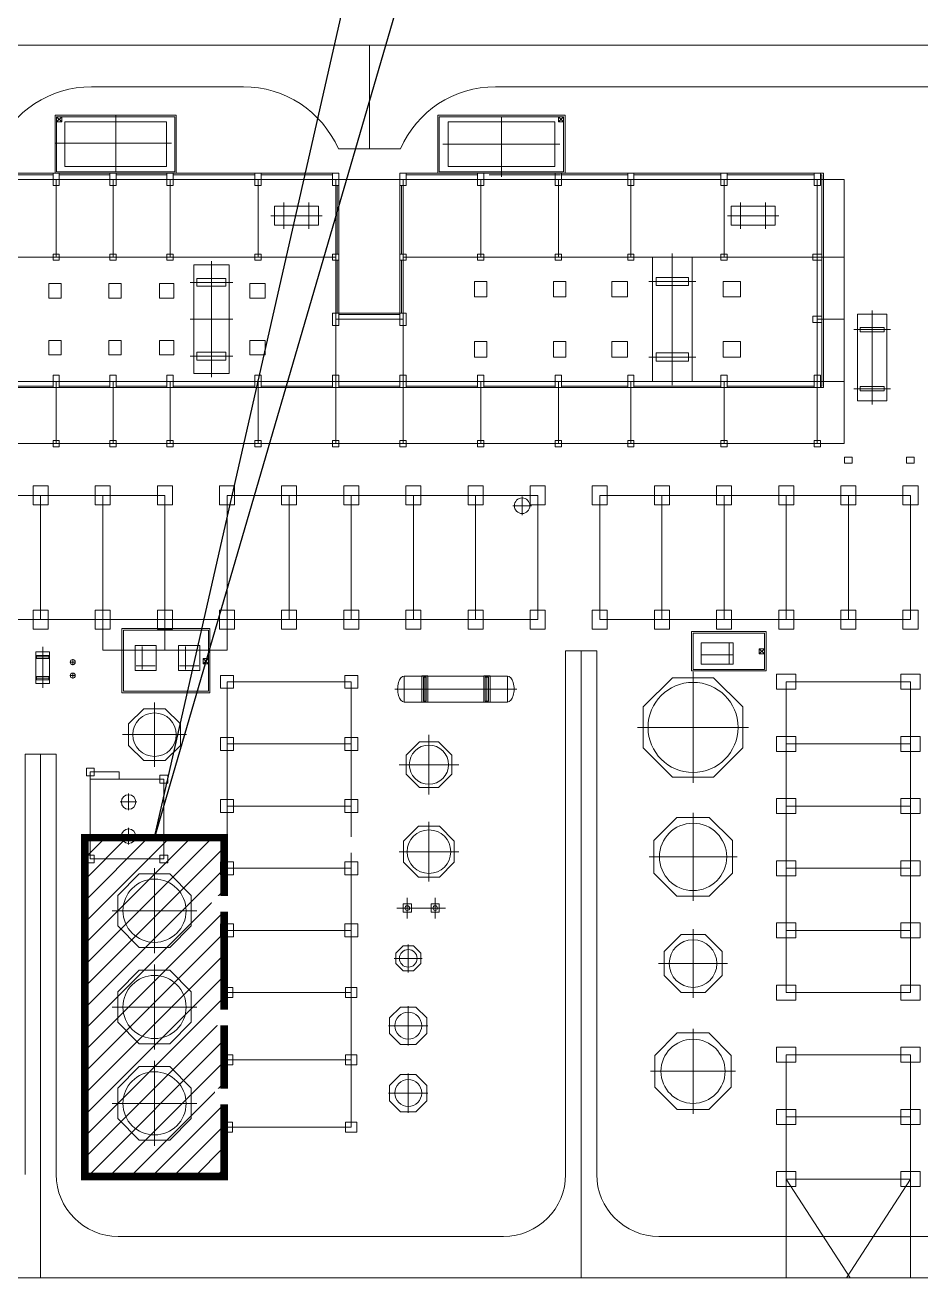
# Model space of a CAD drawing. Extents: x 56360 to 98410, y 15090 to 44790.
# Drawn here: x 93797 to 95832, y 40265 to 43111 of the extents above; entities that cross this region are included whole.
import ezdxf

# ---------------------------------------------------------------- set-up
doc = ezdxf.new("R2010")
doc.units = 0
doc.header["$LTSCALE"] = 50
doc.layers.add('BORDER', color=7, linetype='Continuous')
doc.layers.add('KEY PLAN', color=8, linetype='Continuous', lineweight=15)

# ---------------------------------------------------------------- blocks, each defined once
blk = doc.blocks.new('A$C721B7038')
at = {"layer": 'KEY PLAN', "ltscale": 200}
for p, q in [((3240, 3077.6), (3240, 3360)), ((5831.7, 3247.1), (3583.5, 3247.1)), ((2401.4, 3165.2), (2387.3, 3151.1)), ((2387.3, 3165.2), (2401.4, 3151.1)), ((2548.2, 3015.5), (2548.2, 3168)), ((3773.6, 3169.4), (3426.4, 3169.4)), ((3769.4, 3165.2), (3430.6, 3165.2)), ((3600, 3001.4), (3600, 3165.2)), ((3769.4, 3165.2), (3755.3, 3151.1)), ((3755.3, 3165.2), (3769.4, 3151.1)), ((2700.7, 3093.2), (2384.5, 3093.2)), ((3155.3, 3077.6), (3324.7, 3077.6)), ((3759.5, 3090.4), (3440.5, 3090.4)), ((832.9, 2994.4), (4461.2, 2994.4)), ((3152.5, 2977.4), (3152.5, 2791.1)), ((3156.7, 2977.4), (3156.7, 2791.1)), ((3323.3, 2977.4), (3323.3, 2791.1)), ((3327.5, 2977.4), (3327.5, 2791.1)), ((3543.5, 2994.4), (3543.5, 2782.6)), ((3755.3, 2994.4), (3755.3, 2782.6)), ((3952.9, 2994.4), (3952.9, 2782.6)), ((4461.2, 2994.4), (4534.6, 2994.4)), ((4534.6, 2994.4), (4534.6, 2274.4)), ((3007.1, 2931.8), (3007.1, 2859.3)), ((3074.8, 2859.3), (3074.8, 2931.8)), ((4252.2, 2931.8), (4252.2, 2859.3)), ((4320, 2859.3), (4320, 2931.8)), ((3111.1, 2895.5), (2970.8, 2895.5)), ((4356.3, 2895.5), (4216, 2895.5)), ((2809.4, 2771.4), (2809.4, 2455)), ((3152.5, 2774.1), (3152.5, 2630.1)), ((3156.7, 2774.1), (3156.7, 2630.1)), ((3323.3, 2774.1), (3323.3, 2630.1)), ((3327.5, 2774.1), (3327.5, 2630.1)), ((4065.9, 2792.4), (4065.9, 2433.9)), ((4461.2, 2782.6), (4534.6, 2782.6)), ((2751, 2713.8), (2867.8, 2713.8)), ((4001.8, 2716.2), (4130, 2716.2)), ((3323.3, 2630.1), (3156.7, 2630.1)), ((4610.8, 2637.3), (4610.8, 2380.6)), ((2867.8, 2613.2), (2751, 2613.2)), ((3331.8, 2613.2), (3148.2, 2613.2)), ((3323.3, 2625.9), (3156.7, 2625.9)), ((4461.2, 2613.2), (4534.6, 2613.2)), ((4560.6, 2584.9), (4661.1, 2584.9)), ((2751, 2512.5), (2867.8, 2512.5)), ((4001.8, 2510.2), (4130, 2510.2)), ((4461.2, 2443.8), (4534.6, 2443.8)), ((4560.6, 2424), (4661.1, 2424)), ((4461.2, 2274.4), (832.9, 2274.4)), ((4534.6, 2274.4), (4461.2, 2274.4)), ((2174.1, 2133.2), (2682.4, 2133.2)), ((2343.5, 2133.2), (2343.5, 1794.4)), ((2512.9, 2133.2), (2512.9, 1794.4)), ((2682.4, 2133.2), (2682.4, 1794.4)), ((2851.8, 2133.2), (3698.8, 2133.2)), ((2851.8, 2133.2), (2851.8, 1794.4)), ((3021.2, 2133.2), (3021.2, 1794.4)), ((3190.6, 2133.2), (3190.6, 1794.4)), ((3360, 2133.2), (3360, 1794.4)), ((3529.4, 2133.2), (3529.4, 1794.4)), ((3656.5, 2079.5), (3656.5, 2130.4)), ((3698.8, 2133.2), (3698.8, 1794.4)), ((3868.2, 2133.2), (4715.3, 2133.2)), ((3868.2, 2133.2), (3868.2, 1794.4)), ((4037.6, 2133.2), (4037.6, 1794.4)), ((4207.1, 2133.2), (4207.1, 1794.4)), ((4376.5, 2133.2), (4376.5, 1794.4)), ((4545.9, 2133.2), (4545.9, 1794.4)), ((4715.3, 2133.2), (4715.3, 1794.4)), ((3631.1, 2104.9), (3681.9, 2104.9)), ((2174.1, 1794.4), (2851.8, 1794.4)), ((2512.9, 1794.4), (2512.9, 1711.1)), ((2682.4, 1794.4), (2682.4, 1711.1)), ((2851.8, 1794.4), (3698.8, 1794.4)), ((2851.8, 1794.4), (2851.8, 1711.1)), ((3868.2, 1794.4), (4715.3, 1794.4)), ((2349.2, 1720.2), (2349.2, 1608.7)), ((2851.8, 1711.1), (2512.9, 1711.1)), ((2620.2, 1721), (2620.2, 1658.9)), ((2738.8, 1721), (2738.8, 1658.9)), ((3775.1, 1709.6), (3859.8, 1709.6)), ((3775.1, 1709.6), (3775.1, 282.4)), ((3817.4, 1709.6), (3817.4, 0)), ((3859.8, 1709.6), (3859.8, 282.4)), ((4221.2, 1729.4), (4221.2, 1674.3)), ((4303, 1715.3), (4317.1, 1701.2)), ((4317.1, 1715.3), (4303, 1701.2)), ((2368.2, 1692.7), (2330.1, 1692.7)), ((2439, 1678.6), (2423.2, 1678.6)), ((2431.1, 1686.5), (2431.1, 1670.7)), ((2786.8, 1688.5), (2800.9, 1674.4)), ((2786.8, 1674.4), (2800.9, 1688.5)), ((4145.9, 1698.4), (4230.6, 1698.4)), ((2439, 1641.9), (2423.2, 1641.9)), ((2431.1, 1649.8), (2431.1, 1634)), ((2656, 1668.7), (2603.8, 1668.7)), ((2774.6, 1668.7), (2722.4, 1668.7)), ((3391.1, 1569.2), (3391.1, 1641.2)), ((3560.5, 1569.2), (3560.5, 1641.2)), ((4122.4, 1651.8), (4122.4, 1349.6)), ((2368.2, 1634.8), (2330.1, 1634.8)), ((2851.8, 1624.9), (2851.8, 410.8)), ((2851.8, 1624.9), (3190.6, 1624.9)), ((3190.6, 1624.9), (3190.6, 410.8)), ((3642.1, 1605.2), (3309.4, 1605.2)), ((4376.5, 777.9), (4376.5, 1624.9)), ((4376.5, 1624.9), (4715.3, 1624.9)), ((4715.3, 777.9), (4715.3, 1624.9)), ((2654.1, 1568.5), (2654.1, 1393.4)), ((2566.6, 1480.9), (2741.6, 1480.9)), ((3402.4, 1480.2), (3402.4, 1317.9)), ((4273.4, 1500.7), (3971.3, 1500.7)), ((2851.8, 1455.5), (3190.6, 1455.5)), ((4376.5, 1455.5), (4715.3, 1455.5)), ((2301.2, 1427.3), (2301.1, 282.4)), ((2301.2, 1427.3), (2385.9, 1427.3)), ((2343.5, 1427.3), (2343.5, 0)), ((2385.9, 1427.3), (2385.9, 282.4)), ((2479.1, 1379.3), (2479.1, 1142.1)), ((3321.2, 1399.1), (3483.5, 1399.1)), ((2479.1, 1359.5), (2679.5, 1359.5)), ((2679.5, 1359.5), (2679.5, 1142.1)), ((2583.5, 1320.1), (2583.5, 1274.7)), ((2606.2, 1297.4), (2560.9, 1297.4)), ((2851.8, 1286.1), (3190.6, 1286.1)), ((4122.4, 1267.8), (4122.4, 1027.8)), ((4376.5, 1286.1), (4715.3, 1286.1)), ((3402.4, 1243.1), (3402.4, 1080.7)), ((2606.2, 1204.2), (2560.9, 1204.2)), ((2583.5, 1226.9), (2583.5, 1181.6)), ((3321.2, 1161.9), (3483.5, 1161.9)), ((2479.1, 1142.1), (2679.5, 1142.1)), ((4242.4, 1147.8), (4002.4, 1147.8)), ((2654.1, 1116.7), (2654.1, 885.2)), ((2851.8, 1116.7), (3190.6, 1116.7)), ((4376.5, 1116.7), (4715.3, 1116.7)), ((3343.1, 1036.2), (3343.1, 979.8)), ((3419.3, 1036.2), (3419.3, 979.8)), ((2538.4, 1000.9), (2769.9, 1000.9)), ((3314.8, 1008), (3447.5, 1008)), ((2851.8, 947.3), (3190.6, 947.3)), ((4122.4, 950.8), (4122.4, 763.1)), ((4376.5, 947.3), (4715.3, 947.3)), ((3345.9, 909.2), (3345.9, 832.9)), ((2654.1, 854.1), (2654.1, 622.6)), ((3307.8, 871.1), (3384, 871.1)), ((4216.2, 856.9), (4028.5, 856.9)), ((2851.8, 777.9), (3190.6, 777.9)), ((4376.5, 777.9), (4715.3, 777.9)), ((2538.4, 738.4), (2769.9, 738.4)), ((3345.9, 741.2), (3345.9, 633.9)), ((3399.5, 687.5), (3292.2, 687.5)), ((4122.4, 679.1), (4122.4, 447.5)), ((2654.1, 591.5), (2654.1, 360)), ((2851.8, 594.4), (3190.6, 594.4)), ((4376.5, 608.5), (4715.3, 608.5)), ((4376.5, 608.5), (4376.5, 0)), ((4715.3, 0), (4715.3, 608.5)), ((3345.9, 557.6), (3345.9, 450.4)), ((4006.6, 563.3), (4238.1, 563.3)), ((3399.5, 504), (3292.2, 504)), ((2538.4, 475.8), (2769.9, 475.8)), ((2851.8, 410.8), (3190.6, 410.8)), ((4376.5, 439.1), (4715.3, 439.1)), ((4376.5, 269.6), (4715.3, 269.6)), ((4376.5, 269.6), (4550.9, 0)), ((4540.9, 0), (4715.3, 269.6))]:
    blk.add_line(p, q, dxfattribs=at)
for points in [[(6255.2, 0), (0, 0), (0, 3360), (6255.2, 3360)], [(2713.4, 3011.3), (2713.4, 3169.4), (2383.1, 3169.4), (2383.1, 3011.3)], [(2709.2, 3015.5), (2709.2, 3165.2), (2387.3, 3165.2), (2387.3, 3015.5)], [(2387.3, 3165.2), (2401.4, 3165.2), (2401.4, 3151.1), (2387.3, 3151.1)], [(2686.6, 3151.1), (2686.6, 3029.6), (2409.9, 3029.6), (2409.9, 3151.1)], [(3745.4, 3151.1), (3745.4, 3029.6), (3454.6, 3029.6), (3454.6, 3151.1)], [(3755.3, 3165.2), (3769.4, 3165.2), (3769.4, 3151.1), (3755.3, 3151.1)], [(2377.4, 3011.3), (2394.4, 3011.3), (2394.4, 2977.4), (2377.4, 2977.4)], [(2532.7, 3011.3), (2549.6, 3011.3), (2549.6, 2977.4), (2532.7, 2977.4)], [(2688, 3011.3), (2704.9, 3011.3), (2704.9, 2977.4), (2688, 2977.4)], [(2928, 3011.3), (2944.9, 3011.3), (2944.9, 2977.4), (2928, 2977.4)], [(3139.8, 3011.3), (3156.7, 3011.3), (3156.7, 2977.4), (3139.8, 2977.4)], [(3323.3, 3011.3), (3340.2, 3011.3), (3340.2, 2977.4), (3323.3, 2977.4)], [(3535.1, 3011.3), (3552, 3011.3), (3552, 2977.4), (3535.1, 2977.4)], [(3746.8, 3011.3), (3763.8, 3011.3), (3763.8, 2977.4), (3746.8, 2977.4)], [(3944.5, 3011.3), (3961.4, 3011.3), (3961.4, 2977.4), (3944.5, 2977.4)], [(4198.6, 3011.3), (4215.5, 3011.3), (4215.5, 2977.4), (4198.6, 2977.4)], [(4452.7, 3011.3), (4469.6, 3011.3), (4469.6, 2977.4), (4452.7, 2977.4)], [(2980.8, 2921.8), (3101.1, 2921.8), (3101.1, 2869.3), (2980.8, 2869.3)], [(4226, 2921.8), (4346.3, 2921.8), (4346.3, 2869.3), (4226, 2869.3)], [(2377.4, 2791.1), (2394.4, 2791.1), (2394.4, 2774.1), (2377.4, 2774.1)], [(2532.7, 2791.1), (2549.6, 2791.1), (2549.6, 2774.1), (2532.7, 2774.1)], [(2688, 2791.1), (2704.9, 2791.1), (2704.9, 2774.1), (2688, 2774.1)], [(2928, 2791.1), (2944.9, 2791.1), (2944.9, 2774.1), (2928, 2774.1)], [(3139.8, 2791.1), (3156.7, 2791.1), (3156.7, 2774.1), (3139.8, 2774.1)], [(3323.3, 2791.1), (3340.2, 2791.1), (3340.2, 2774.1), (3323.3, 2774.1)], [(3535.1, 2791.1), (3552, 2791.1), (3552, 2774.1), (3535.1, 2774.1)], [(3746.8, 2791.1), (3763.8, 2791.1), (3763.8, 2774.1), (3746.8, 2774.1)], [(3944.5, 2791.1), (3961.4, 2791.1), (3961.4, 2774.1), (3944.5, 2774.1)], [(4011.8, 2782.4), (4120, 2782.4), (4120, 2443.9), (4011.8, 2443.9)], [(4198.6, 2791.1), (4215.5, 2791.1), (4215.5, 2774.1), (4198.6, 2774.1)], [(4473.7, 2791.1), (4473.7, 2774.1), (4448.6, 2774.1), (4448.6, 2791.1)], [(2761, 2761.4), (2857.8, 2761.4), (2857.8, 2465), (2761, 2465)], [(2366.1, 2710.6), (2400, 2710.6), (2400, 2671.1), (2366.1, 2671.1)], [(2529.2, 2710.6), (2563.1, 2710.6), (2563.1, 2671.1), (2529.2, 2671.1)], [(2667.5, 2710.6), (2707.1, 2710.6), (2707.1, 2671.1), (2667.5, 2671.1)], [(2848.9, 2703.2), (2769.9, 2703.2), (2769.9, 2724.4), (2848.9, 2724.4)], [(2913.9, 2710.6), (2956.2, 2710.6), (2956.2, 2671.1), (2913.9, 2671.1)], [(3526.6, 2716.2), (3560.5, 2716.2), (3560.5, 2673.9), (3526.6, 2673.9)], [(3741.9, 2716.2), (3775.8, 2716.2), (3775.8, 2673.9), (3741.9, 2673.9)], [(3943.8, 2673.9), (3901.4, 2673.9), (3901.4, 2716.2), (3943.8, 2716.2)], [(4110.2, 2704.9), (4021.6, 2704.9), (4021.6, 2727.5), (4110.2, 2727.5)], [(4252.2, 2673.9), (4204.2, 2673.9), (4204.2, 2716.2), (4252.2, 2716.2)], [(3139.8, 2630.1), (3156.7, 2630.1), (3156.7, 2596.2), (3139.8, 2596.2)], [(3323.3, 2630.1), (3340.2, 2630.1), (3340.2, 2596.2), (3323.3, 2596.2)], [(4473.7, 2621.6), (4473.7, 2604.7), (4448.6, 2604.7), (4448.6, 2621.6)], [(4570.6, 2627.3), (4651.1, 2627.3), (4651.1, 2390.6), (4570.6, 2390.6)], [(4578.1, 2579.3), (4643.6, 2579.3), (4643.6, 2590.6), (4578.1, 2590.6)], [(2366.1, 2555.3), (2400, 2555.3), (2400, 2515.8), (2366.1, 2515.8)], [(2529.2, 2555.3), (2563.1, 2555.3), (2563.1, 2515.8), (2529.2, 2515.8)], [(2667.5, 2555.3), (2707.1, 2555.3), (2707.1, 2515.8), (2667.5, 2515.8)], [(2913.9, 2555.3), (2956.2, 2555.3), (2956.2, 2515.8), (2913.9, 2515.8)], [(3526.6, 2552.5), (3560.5, 2552.5), (3560.5, 2510.1), (3526.6, 2510.1)], [(3741.9, 2552.5), (3775.8, 2552.5), (3775.8, 2510.1), (3741.9, 2510.1)], [(3943.8, 2510.1), (3901.4, 2510.1), (3901.4, 2552.5), (3943.8, 2552.5)], [(4252.2, 2510.1), (4204.2, 2510.1), (4204.2, 2552.5), (4252.2, 2552.5)], [(2848.9, 2523.1), (2769.9, 2523.1), (2769.9, 2501.9), (2848.9, 2501.9)], [(4110.2, 2521.5), (4021.6, 2521.5), (4021.6, 2498.9), (4110.2, 2498.9)], [(2377.4, 2460.7), (2394.4, 2460.7), (2394.4, 2426.8), (2377.4, 2426.8)], [(2532.7, 2460.7), (2549.6, 2460.7), (2549.6, 2426.8), (2532.7, 2426.8)], [(2688, 2460.7), (2704.9, 2460.7), (2704.9, 2426.8), (2688, 2426.8)], [(2928, 2460.7), (2944.9, 2460.7), (2944.9, 2426.8), (2928, 2426.8)], [(3139.8, 2460.7), (3156.7, 2460.7), (3156.7, 2426.8), (3139.8, 2426.8)], [(3323.3, 2460.7), (3340.2, 2460.7), (3340.2, 2426.8), (3323.3, 2426.8)], [(3535.1, 2460.7), (3552, 2460.7), (3552, 2426.8), (3535.1, 2426.8)], [(3746.8, 2460.7), (3763.8, 2460.7), (3763.8, 2426.8), (3746.8, 2426.8)], [(3944.5, 2460.7), (3961.4, 2460.7), (3961.4, 2426.8), (3944.5, 2426.8)], [(4198.6, 2460.7), (4215.5, 2460.7), (4215.5, 2426.8), (4198.6, 2426.8)], [(4452.7, 2460.7), (4469.6, 2460.7), (4469.6, 2426.8), (4452.7, 2426.8)], [(4578.1, 2418.4), (4643.6, 2418.4), (4643.6, 2429.6), (4578.1, 2429.6)], [(2377.4, 2282.8), (2394.4, 2282.8), (2394.4, 2265.9), (2377.4, 2265.9)], [(2532.7, 2282.8), (2549.6, 2282.8), (2549.6, 2265.9), (2532.7, 2265.9)], [(2688, 2282.8), (2704.9, 2282.8), (2704.9, 2265.9), (2688, 2265.9)], [(2928, 2282.8), (2944.9, 2282.8), (2944.9, 2265.9), (2928, 2265.9)], [(3139.8, 2282.8), (3156.7, 2282.8), (3156.7, 2265.9), (3139.8, 2265.9)], [(3323.3, 2282.8), (3340.2, 2282.8), (3340.2, 2265.9), (3323.3, 2265.9)], [(3535.1, 2282.8), (3552, 2282.8), (3552, 2265.9), (3535.1, 2265.9)], [(3746.8, 2282.8), (3763.8, 2282.8), (3763.8, 2265.9), (3746.8, 2265.9)], [(3944.5, 2282.8), (3961.4, 2282.8), (3961.4, 2265.9), (3944.5, 2265.9)], [(4198.6, 2282.8), (4215.5, 2282.8), (4215.5, 2265.9), (4198.6, 2265.9)], [(4452.7, 2282.8), (4469.6, 2282.8), (4469.6, 2265.9), (4452.7, 2265.9)], [(4535.4, 2221.4), (4535.4, 2236.9), (4556.3, 2236.9), (4556.3, 2221.4)], [(4704.8, 2221.4), (4704.8, 2236.9), (4725.7, 2236.9), (4725.7, 2221.4)], [(2323.1, 2159.3), (2364, 2159.3), (2364, 2107.1), (2323.1, 2107.1)], [(2492.5, 2159.3), (2533.4, 2159.3), (2533.4, 2107.1), (2492.5, 2107.1)], [(2661.9, 2159.3), (2702.8, 2159.3), (2702.8, 2107.1), (2661.9, 2107.1)], [(2831.3, 2159.3), (2872.2, 2159.3), (2872.2, 2107.1), (2831.3, 2107.1)], [(3000.7, 2159.3), (3041.6, 2159.3), (3041.6, 2107.1), (3000.7, 2107.1)], [(3170.1, 2159.3), (3211.1, 2159.3), (3211.1, 2107.1), (3170.1, 2107.1)], [(3339.5, 2159.3), (3380.5, 2159.3), (3380.5, 2107.1), (3339.5, 2107.1)], [(3508.9, 2159.3), (3549.9, 2159.3), (3549.9, 2107.1), (3508.9, 2107.1)], [(3678.4, 2159.3), (3719.3, 2159.3), (3719.3, 2107.1), (3678.4, 2107.1)], [(3847.8, 2159.3), (3888.7, 2159.3), (3888.7, 2107.1), (3847.8, 2107.1)], [(4017.2, 2159.3), (4058.1, 2159.3), (4058.1, 2107.1), (4017.2, 2107.1)], [(4186.6, 2159.3), (4227.5, 2159.3), (4227.5, 2107.1), (4186.6, 2107.1)], [(4356, 2159.3), (4396.9, 2159.3), (4396.9, 2107.1), (4356, 2107.1)], [(4525.4, 2159.3), (4566.4, 2159.3), (4566.4, 2107.1), (4525.4, 2107.1)], [(4694.8, 2159.3), (4735.8, 2159.3), (4735.8, 2107.1), (4694.8, 2107.1)], [(2323.1, 1820.5), (2364, 1820.5), (2364, 1768.2), (2323.1, 1768.2)], [(2492.5, 1820.5), (2533.4, 1820.5), (2533.4, 1768.2), (2492.5, 1768.2)], [(2661.9, 1820.5), (2702.8, 1820.5), (2702.8, 1768.2), (2661.9, 1768.2)], [(2831.3, 1820.5), (2872.2, 1820.5), (2872.2, 1768.2), (2831.3, 1768.2)], [(3000.7, 1820.5), (3041.6, 1820.5), (3041.6, 1768.2), (3000.7, 1768.2)], [(3170.1, 1820.5), (3211.1, 1820.5), (3211.1, 1768.2), (3170.1, 1768.2)], [(3339.5, 1820.5), (3380.5, 1820.5), (3380.5, 1768.2), (3339.5, 1768.2)], [(3508.9, 1820.5), (3549.9, 1820.5), (3549.9, 1768.2), (3508.9, 1768.2)], [(3678.4, 1820.5), (3719.3, 1820.5), (3719.3, 1768.2), (3678.4, 1768.2)], [(3847.8, 1820.5), (3888.7, 1820.5), (3888.7, 1768.2), (3847.8, 1768.2)], [(4017.2, 1820.5), (4058.1, 1820.5), (4058.1, 1768.2), (4017.2, 1768.2)], [(4186.6, 1820.5), (4227.5, 1820.5), (4227.5, 1768.2), (4186.6, 1768.2)], [(4356, 1820.5), (4396.9, 1820.5), (4396.9, 1768.2), (4356, 1768.2)], [(4525.4, 1820.5), (4566.4, 1820.5), (4566.4, 1768.2), (4525.4, 1768.2)], [(4694.8, 1820.5), (4735.8, 1820.5), (4735.8, 1768.2), (4694.8, 1768.2)], [(2565.2, 1770.4), (2805.2, 1770.4), (2805.2, 1595.3), (2565.2, 1595.3)], [(2569.4, 1766.1), (2800.9, 1766.1), (2800.9, 1599.5), (2569.4, 1599.5)], [(4118.1, 1761.9), (4321.4, 1761.9), (4321.4, 1654.6), (4118.1, 1654.6)], [(4122.4, 1757.6), (4317.2, 1757.6), (4317.2, 1658.8), (4122.4, 1658.8)], [(2601, 1723.8), (2658.8, 1723.8), (2658.8, 1656), (2601, 1656)], [(2719.5, 1723.8), (2777.4, 1723.8), (2777.4, 1656), (2719.5, 1656)], [(4144.5, 1730.8), (4232, 1730.8), (4232, 1672.9), (4144.5, 1672.9)], [(4303, 1715.3), (4317.1, 1715.3), (4317.1, 1701.2), (4303, 1701.2)], [(2330.8, 1620.7), (2330.8, 1706.8), (2367.5, 1706.8), (2367.5, 1620.7)], [(2366, 1688.5), (2332.1, 1688.5), (2332.1, 1696.9), (2366, 1696.9)], [(2786.8, 1688.5), (2800.9, 1688.5), (2800.9, 1674.4), (2786.8, 1674.4)], [(3616.9, 1640.5), (3334.6, 1640.5), (3334.6, 1569.9), (3616.9, 1569.9)], [(3382.6, 1641.2), (3399.5, 1641.2), (3399.5, 1569.2), (3382.6, 1569.2)], [(3552, 1641.2), (3568.9, 1641.2), (3568.9, 1569.2), (3552, 1569.2)], [(4350.4, 1604.5), (4350.4, 1645.4), (4402.6, 1645.4), (4402.6, 1604.5)], [(4689.2, 1604.5), (4689.2, 1645.4), (4741.4, 1645.4), (4741.4, 1604.5)], [(2366, 1630.6), (2332.1, 1630.6), (2332.1, 1639.1), (2366, 1639.1)], [(3387.2, 1572.4), (3387.2, 1637.9), (3394.9, 1637.9), (3394.9, 1572.4)], [(3555.8, 1572.4), (3555.8, 1637.9), (3565.1, 1637.9), (3565.1, 1572.4)], [(4178.5, 1636.2), (4066.2, 1636.2), (3986.8, 1556.8), (3986.8, 1444.6), (4066.2, 1365.2), (4178.5, 1365.2), (4257.9, 1444.6), (4257.9, 1556.8)], [(2683.4, 1551.5), (2624.9, 1551.5), (2583.5, 1510.2), (2583.5, 1451.7), (2624.9, 1410.4), (2683.4, 1410.4), (2724.7, 1451.7), (2724.7, 1510.2)], [(4350.4, 1435.1), (4350.4, 1476), (4402.6, 1476), (4402.6, 1435.1)], [(4689.2, 1435.1), (4689.2, 1476), (4741.4, 1476), (4741.4, 1435.1)], [(3428.1, 1461.2), (3376.6, 1461.2), (3340.2, 1424.8), (3340.2, 1373.3), (3376.6, 1336.9), (3428.1, 1336.9), (3464.5, 1373.3), (3464.5, 1424.8)], [(2468.5, 1368.7), (2489.6, 1368.7), (2489.6, 1389.9), (2468.5, 1389.9)], [(2668.9, 1348.9), (2690.1, 1348.9), (2690.1, 1370.1), (2668.9, 1370.1)], [(4350.4, 1265.6), (4350.4, 1306.6), (4402.6, 1306.6), (4402.6, 1265.6)], [(4689.2, 1265.6), (4689.2, 1306.6), (4741.4, 1306.6), (4741.4, 1265.6)], [(3431, 1231.1), (3373.7, 1231.1), (3333.2, 1190.5), (3333.2, 1133.2), (3373.7, 1092.7), (3431, 1092.7), (3471.5, 1133.2), (3471.5, 1190.5)], [(4166.8, 1255.1), (4077.9, 1255.1), (4015.1, 1192.2), (4015.1, 1103.3), (4077.9, 1040.5), (4166.8, 1040.5), (4229.6, 1103.3), (4229.6, 1192.2)], [(2468.5, 1131.5), (2489.6, 1131.5), (2489.6, 1152.7), (2468.5, 1152.7)], [(2668.9, 1131.5), (2690.1, 1131.5), (2690.1, 1152.7), (2668.9, 1152.7)], [(4350.4, 1096.2), (4350.4, 1137.2), (4402.6, 1137.2), (4402.6, 1096.2)], [(4689.2, 1096.2), (4689.2, 1137.2), (4741.4, 1137.2), (4741.4, 1096.2)], [(2695.6, 1101.2), (2612.6, 1101.2), (2553.9, 1042.5), (2553.9, 959.4), (2612.6, 900.7), (2695.6, 900.7), (2754.4, 959.4), (2754.4, 1042.5)], [(3331.8, 996.7), (3354.4, 996.7), (3354.4, 1019.3), (3331.8, 1019.3)], [(3408, 996.7), (3430.6, 996.7), (3430.6, 1019.3), (3408, 1019.3)], [(4350.4, 926.8), (4350.4, 967.8), (4402.6, 967.8), (4402.6, 926.8)], [(4689.2, 926.8), (4689.2, 967.8), (4741.4, 967.8), (4741.4, 926.8)], [(4155.1, 936), (4089.6, 936), (4043.3, 889.7), (4043.3, 824.2), (4089.6, 777.9), (4155.1, 777.9), (4201.4, 824.2), (4201.4, 889.7)], [(3360, 904.9), (3331.8, 904.9), (3312, 885), (3312, 856.7), (3331.8, 837.2), (3360, 837.2), (3379.8, 856.7), (3379.8, 885)], [(2695.6, 838.6), (2612.6, 838.6), (2553.9, 779.9), (2553.9, 696.8), (2612.6, 638.1), (2695.6, 638.1), (2754.4, 696.8), (2754.4, 779.9)], [(2836.4, 764.5), (2867.2, 764.5), (2867.2, 791.3), (2836.4, 791.3)], [(3206, 764.5), (3175.2, 764.5), (3175.2, 791.3), (3206, 791.3)], [(4350.4, 757.4), (4350.4, 798.4), (4402.6, 798.4), (4402.6, 757.4)], [(4689.2, 757.4), (4689.2, 798.4), (4741.4, 798.4), (4741.4, 757.4)], [(3366.9, 738.4), (3324.8, 738.4), (3295.1, 708.6), (3295.1, 666.5), (3324.8, 636.7), (3366.9, 636.7), (3396.7, 666.5), (3396.7, 708.6)], [(4165.6, 667.8), (4079.1, 667.8), (4017.9, 606.6), (4017.9, 520), (4079.1, 458.8), (4165.6, 458.8), (4226.8, 520), (4226.8, 606.6)], [(4350.4, 588), (4350.4, 628.9), (4402.6, 628.9), (4402.6, 588)], [(4689.2, 588), (4689.2, 628.9), (4741.4, 628.9), (4741.4, 588)], [(2836.4, 580.9), (2867.2, 580.9), (2867.2, 607.8), (2836.4, 607.8)], [(3206, 580.9), (3175.2, 580.9), (3175.2, 607.8), (3206, 607.8)], [(2695.6, 576), (2612.6, 576), (2553.9, 517.3), (2553.9, 434.2), (2612.6, 375.5), (2695.6, 375.5), (2754.4, 434.2), (2754.4, 517.3)], [(3366.9, 554.8), (3324.8, 554.8), (3295.1, 525), (3295.1, 482.9), (3324.8, 453.2), (3366.9, 453.2), (3396.7, 482.9), (3396.7, 525)], [(4350.4, 418.6), (4350.4, 459.5), (4402.6, 459.5), (4402.6, 418.6)], [(4689.2, 418.6), (4689.2, 459.5), (4741.4, 459.5), (4741.4, 418.6)], [(2836.3, 397.4), (2867.1, 397.4), (2867.1, 424.2), (2836.3, 424.2)], [(3206, 397.4), (3175.2, 397.4), (3175.2, 424.2), (3206, 424.2)], [(4350.4, 249.2), (4350.4, 290.1), (4402.6, 290.1), (4402.6, 249.2)], [(4689.2, 249.2), (4689.2, 290.1), (4741.4, 290.1), (4741.4, 249.2)]]:
    blk.add_lwpolyline(points, close=True, dxfattribs=at)
for points in [[(2896.5, 3247.1), (2482.3, 3247.1)], [(3426.4, 3169.4), (3426.4, 3011.3), (3773.6, 3011.3), (3773.6, 3169.4)], [(3769.4, 3165.2), (3769.4, 3015.5), (3430.6, 3015.5), (3430.6, 3165.2)], [(2239.1, 3011.3), (2377.4, 3011.3)], [(2239.1, 3007.1), (2377.4, 3007.1)], [(2394.4, 3007.1), (2532.7, 3007.1)], [(2549.6, 3007.1), (2688, 3007.1)], [(2704.9, 3011.3), (2928, 3011.3)], [(2704.9, 3007.1), (2928, 3007.1)], [(2944.9, 3011.3), (3139.8, 3011.3)], [(2944.9, 3007.1), (3139.8, 3007.1)], [(3340.2, 3011.3), (3535.1, 3011.3)], [(3340.2, 3007.1), (3535.1, 3007.1)], [(3566.1, 3007.1), (3760.9, 3007.1)], [(3763.8, 3011.3), (3944.5, 3011.3)], [(3763.8, 3007.1), (3944.5, 3007.1)], [(3961.4, 3011.3), (4198.6, 3011.3)], [(3961.4, 3007.1), (4198.6, 3007.1)], [(4215.5, 3011.3), (4452.7, 3011.3)], [(4215.5, 3007.1), (4452.7, 3007.1)], [(4469.6, 2426.8), (4477.9, 2426.8), (4477.9, 3011.3), (4469.6, 3011.3)], [(4469.6, 2431.1), (4473.7, 2431.1), (4473.7, 3007.1), (4469.6, 3007.1)], [(2385.9, 2782.6), (2385.9, 2994.4)], [(2541.2, 2782.6), (2541.2, 2994.4)], [(2696.5, 2782.6), (2696.5, 2994.4)], [(2936.5, 2782.6), (2936.5, 2994.4)], [(3148.2, 2274.4), (3148.2, 2994.4)], [(3331.8, 2274.4), (3331.8, 2994.4)], [(4207.1, 2782.6), (4207.1, 2994.4)], [(4461.2, 2274.4), (4461.2, 2994.4)], [(2230.6, 2782.6), (3148.2, 2782.6)], [(3331.8, 2782.6), (4461.2, 2782.6)], [(832.9, 2443.8), (4461.2, 2443.8)], [(2239.1, 2431.1), (2377.4, 2431.1)], [(2239.1, 2426.8), (2377.4, 2426.8)], [(2385.9, 2274.4), (2385.9, 2443.8)], [(2394.4, 2431.1), (2532.7, 2431.1)], [(2394.4, 2426.8), (2532.7, 2426.8)], [(2541.2, 2274.4), (2541.2, 2443.8)], [(2549.6, 2431.1), (2688, 2431.1)], [(2549.6, 2426.8), (2688, 2426.8)], [(2696.5, 2274.4), (2696.5, 2443.8)], [(2704.9, 2431.1), (2928, 2431.1)], [(2704.9, 2426.8), (2928, 2426.8)], [(2936.5, 2274.4), (2936.5, 2443.8)], [(2944.9, 2431.1), (3139.8, 2431.1)], [(2944.9, 2426.8), (3139.8, 2426.8)], [(3156.7, 2431.1), (3323.3, 2431.1)], [(3156.7, 2426.8), (3323.3, 2426.8)], [(3340.2, 2431.1), (3535.1, 2431.1)], [(3340.2, 2426.8), (3535.1, 2426.8)], [(3543.5, 2274.4), (3543.5, 2443.8)], [(3552, 2431.1), (3746.8, 2431.1)], [(3552, 2426.8), (3746.8, 2426.8)], [(3755.3, 2274.4), (3755.3, 2443.8)], [(3763.8, 2431.1), (3944.5, 2431.1)], [(3763.8, 2426.8), (3944.5, 2426.8)], [(3952.9, 2274.4), (3952.9, 2443.8)], [(3961.4, 2431.1), (4198.6, 2431.1)], [(3961.4, 2426.8), (4198.6, 2426.8)], [(4207.1, 2274.4), (4207.1, 2443.8)], [(4215.5, 2431.1), (4452.7, 2431.1)], [(4215.5, 2426.8), (4452.7, 2426.8)], [(2834.1, 1607.3), (2869.4, 1607.3), (2869.4, 1642.6), (2834.1, 1642.6), (2834.1, 1607.3)], [(3208.2, 1607.3), (3172.9, 1607.3), (3172.9, 1642.6), (3208.2, 1642.6), (3208.2, 1607.3)], [(2834.1, 1437.9), (2869.4, 1437.9), (2869.4, 1473.2), (2834.1, 1473.2), (2834.1, 1437.9)], [(3208.2, 1437.9), (3172.9, 1437.9), (3172.9, 1473.2), (3208.2, 1473.2), (3208.2, 1437.9)], [(2479.1, 1379.3), (2558.1, 1379.3), (2558.1, 1359.5)], [(2834.1, 1268.5), (2869.4, 1268.5), (2869.4, 1303.8), (2834.1, 1303.8), (2834.1, 1268.5)], [(3208.2, 1268.5), (3172.9, 1268.5), (3172.9, 1303.8), (3208.2, 1303.8), (3208.2, 1268.5)], [(2834.1, 1099.1), (2869.4, 1099.1), (2869.4, 1134.4), (2834.1, 1134.4), (2834.1, 1099.1)], [(3208.2, 1099.1), (3172.9, 1099.1), (3172.9, 1134.4), (3208.2, 1134.4), (3208.2, 1099.1)], [(2834.1, 929.6), (2869.4, 929.6), (2869.4, 964.9), (2834.1, 964.9), (2834.1, 929.6)], [(3208.2, 929.6), (3172.9, 929.6), (3172.9, 964.9), (3208.2, 964.9), (3208.2, 929.6)], [(2555.3, 112.9), (3605.7, 112.9)]]:
    blk.add_lwpolyline(points, dxfattribs=at)
blk.add_lwpolyline([(4029.2, 112.9), (5831.7, 112.9, 0.414214), (6142.3, 423.5), (6142.3, 2936.5, 0.414214), (5831.7, 3247.1, 0.414214)], format="xyb", dxfattribs=at)
for centre, radius in [((3656.5, 2104.9), 21.2), ((2431.1, 1678.6), 7.06), ((2431.1, 1641.9), 7.06), ((4122.4, 1500.7), 122.8), ((2654.1, 1480.9), 59.3), ((3402.4, 1399.1), 53.6), ((2583.5, 1297.4), 19.8), ((4122.4, 1147.8), 91.8), ((2583.5, 1204.2), 19.8), ((3402.4, 1161.9), 59.3), ((2654.1, 1000.9), 86.1), ((3343.1, 1008), 6.35), ((3419.3, 1008), 6.35), ((3345.9, 871.1), 24), ((4122.4, 856.9), 64.9), ((2654.1, 738.4), 86.1), ((3345.9, 687.5), 36.7), ((4122.4, 563.3), 87.5), ((2654.1, 475.8), 86.1), ((3345.9, 504), 36.7)]:
    blk.add_circle(centre, radius, dxfattribs=at)
for centre, radius, start, end in [((2482.3, 2964.7), 282.4, 90, 156.4218), ((2896.5, 2964.7), 282.4, 23.5782, 90), ((3583.5, 2964.7), 282.4, 90, 156.4218), ((2555.3, 282.4), 169.4, 180, 270), ((3605.6, 282.4), 169.4, 270, 0), ((4029.2, 282.4), 169.4, 180, 270)]:
    blk.add_arc(centre, radius, start, end, dxfattribs=at)
at = {"layer": 'KEY PLAN', "ltscale": 200, "extrusion": (0, 0, -1)}
blk.add_ellipse((3334.6, 1605.2), major_axis=(0, 35.3), ratio=0.5, start_param=3.141583, end_param=6.283185, dxfattribs=at)
at = {"layer": 'KEY PLAN', "ltscale": 200}
blk.add_ellipse((3616.9, 1605.2), major_axis=(0, 35.3), ratio=0.5, start_param=3.141583, end_param=6.283185, dxfattribs=at)
at = {"ltscale": 200}
for points in [[(3048, 1201.7), (3223.9, 1201.7), (3223.9, 1159.1), (3048, 1159.1)], [(2809.8, 1040.7), (2985.7, 1040.7), (2985.7, 998.2), (2809.8, 998.2)], [(2818.9, 731.3), (2994.8, 731.3), (2994.8, 688.7), (2818.9, 688.7)], [(2818.9, 515.6), (2994.8, 515.6), (2994.8, 473), (2818.9, 473)]]:
    blk.add_wipeout(points, dxfattribs=at).dxf.layer = 'KEY PLAN'

msp = doc.modelspace()

# ---------------------------------------------------------------- hatches: boundary and pattern name
at = {"layer": 'BORDER'}
h = msp.add_hatch(dxfattribs=at)
h.set_pattern_fill('ANSI31', scale=275)
h.set_pattern_definition([(45, (24734.37, 22577.76), (-24.306796, 24.306796), [])])
h.paths.add_polyline_path([(93932.7, 41264.8), (94249.2, 41264.8), (94249.2, 40495.2), (93932.7, 40495.2)])

# ---------------------------------------------------------------- linework, layer by layer
at = {"layer": 'BORDER', "color": 1, "flags": 128}
msp.add_lwpolyline([(94536.6, 43550.5), (95802.5, 43550.5, -1), (95802.5, 43225.4), (94662.8, 43225.4), (94090.9, 41264.8), (94536.6, 43225.4, -1)], format="xyb", close=True, dxfattribs=at)
at = {"layer": 'BORDER', "color": 7, "lineweight": 0, "const_width": 17.3, "flags": 128}
msp.add_lwpolyline([(93932.7, 41264.8), (94249.2, 41264.8), (94249.2, 40495.2), (93932.7, 40495.2)], close=True, dxfattribs=at)

# ---------------------------------------------------------------- next in the draw order: block references
at = {"layer": 'KEY PLAN', "xscale": 0.8333333333259418, "yscale": 0.8333333333259418, "zscale": 0.8333333333259418}
msp.add_blockref('A$C721B7038', (91879.2, 40264.7), dxfattribs=at)

doc.saveas('drawing.dxf')
